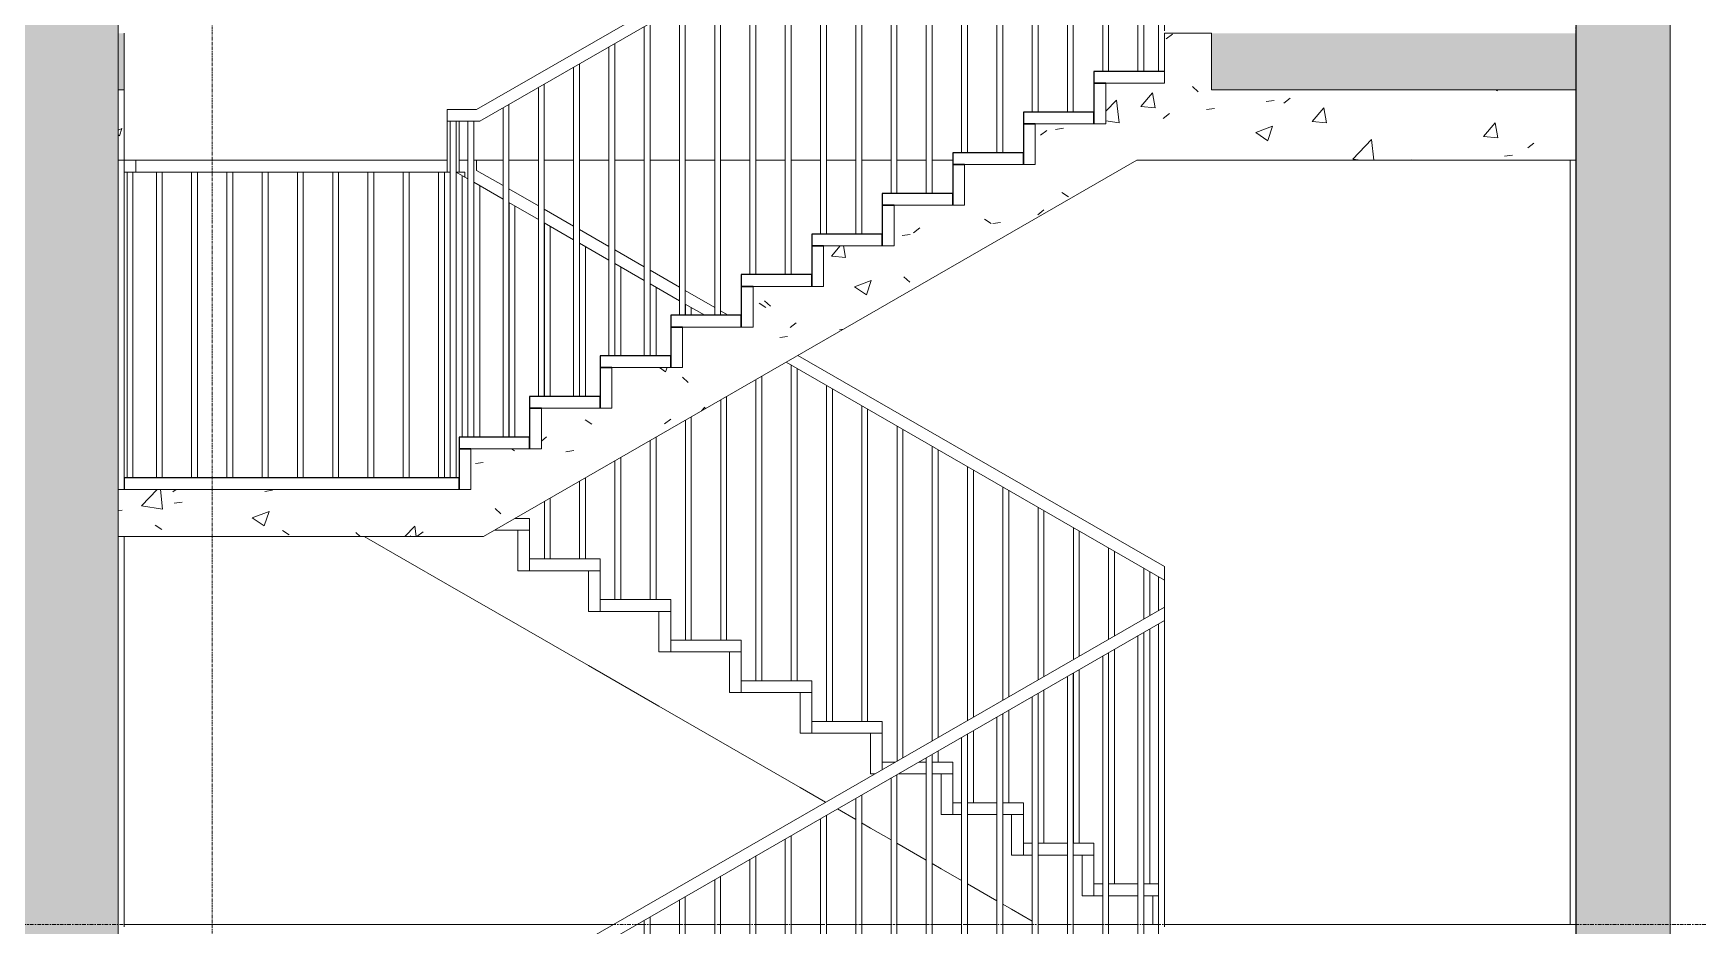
# Model space of a CAD drawing. Header units: millimetres. Extents: x 78096 to 288885, y -20632 to 149556.
# Drawn here: x 217824 to 224902, y 104095 to 107890 of the extents above; entities that cross this region are included whole.
import ezdxf

# ---------------------------------------------------------------- set-up
doc = ezdxf.new("R2010")
doc.units = ezdxf.units.MM
doc.linetypes.add('Centre', pattern=[31.75, 6.35, -4.7625, 15.875, -4.7625])
doc.linetypes.add('Grid Line', pattern=[22.225, 12.7, -3.175, 3.175, -3.175])
for name, color, linetype, lineweight in [('A-DETL', 90, 'Continuous', 9), ('A-DETL-GENF', 92, 'Continuous', 9), ('A-FLOR', 192, 'Continuous', 9), ('A-FLOR-FNSH', 192, 'Continuous', 35), ('A-FLOR-HRAL', 11, 'Continuous', 9), ('A-FLOR-LEVL', 51, 'Continuous', 9), ('A-FLOR-MCUT', 51, 'Continuous', 9), ('A-FLOR-PATT', 8, 'Continuous', 35), ('A-WALL', 113, 'Continuous', 9), ('A-WALL-FNSH', 113, 'Continuous', 25), ('S-COLS', 52, 'Continuous', 9), ('S-GRID', 1, 'Continuous', 9), ('S-STRS', 31, 'Continuous', 9)]:
    doc.layers.add(name, color=color, linetype=linetype, lineweight=lineweight)
pattern_1 = [(50, (230762.54, 117385), (364.368, -31.8783), [38.1, -419.1]), (355, (230762.54, 117385), (-70.486, 382.1133), [30.48, -335.28]), (100.451, (230792.9, 117382.34), (293.885, 350.2334), [32.38, -356.18]), (46.184, (230762.54, 117486.6), (542.1585, -84.086), [57.15, -628.65]), (96.636, (230807.7, 117479.6), (474.805, 494.8554), [48.57, -534.27]), (351.184, (230762.54, 117486.6), (474.81, 494.85), [45.72, -502.92]), (21, (230813.34, 117461.2), (303.2285, -204.5305), [38.1, -419.1]), (326, (230813.34, 117461.2), (123.604, 368.376), [30.48, -335.28]), (71.451, (230838.6, 117444.16), (426.834, 163.8427), [32.38, -356.18]), (37.5, (230762.54, 117385), (6.17665, 169.11015), [16.764, -314.452, 16.764, -323.596, -336.55]), (37.5, (230762.54, 117385), (6.17665, 169.11015), [-671.576, 16.764, -319.786]), (7.5, (230762.54, 117385), (133.6389, 200.3615), [16.764, -177.292, 16.764, -306.832, -128.27]), (7.5, (230762.54, 117385), (133.6389, 200.3615), [-517.652, 16.764, -111.506]), (327.5, (230649.26, 117385), (271.1818, -11.45836), [16.764, -110.236, 16.764, -379.476, -525.78]), (327.5, (230649.26, 117385), (271.1818, -11.45836), [-523.24, 16.764, -509.016]), (317.5, (230598.46, 117385), (296.2585, 50.8528), [16.764, -148.336, 16.764, -246.38, -373.38]), (317.5, (230598.46, 117385), (296.2585, 50.8528), [-428.244, 16.764, -356.616])]
pattern_2 = [(50, (230762.54, 117385), (728.7365, -63.756), [76.2, -838.2]), (355, (230762.54, 117385), (-140.972, 764.228), [60.96, -670.56]), (100.451, (230823.3, 117379.7), (587.77, 700.467), [64.76, -712.36]), (46.184, (230762.5, 117588.2), (1084.316, -168.17), [114.3, -1257.3]), (96.636, (230852.9, 117574.2), (949.61, 989.71), [97.14, -1068.54]), (351.184, (230762.5, 117588.2), (949.62, 989.7), [91.44, -1005.84]), (21, (230864.14, 117537.4), (606.458, -409.061), [76.2, -838.2]), (326, (230864.14, 117537.4), (247.208, 736.753), [60.96, -670.56]), (71.451, (230914.7, 117503.3), (853.668, 327.685), [64.76, -712.36]), (37.5, (230762.54, 117385), (12.3547, 338.2201), [33.528, -628.904, 33.528, -647.192, -673.1]), (37.5, (230762.54, 117385), (12.3547, 338.2201), [-1343.152, 33.528, -639.572]), (7.5, (230762.54, 117385), (267.279, 400.722), [33.528, -354.584, 33.528, -613.664, -256.54]), (7.5, (230762.54, 117385), (267.279, 400.722), [-1035.304, 33.528, -223.012]), (327.5, (230535.98, 117385), (542.3633, -22.9153), [33.528, -220.472, 33.528, -758.952, -1051.56]), (327.5, (230535.98, 117385), (542.3633, -22.9153), [-1046.48, 33.528, -1018.032]), (317.5, (230434.38, 117385), (592.517, 101.707), [33.528, -296.672, 33.528, -492.76, -746.76]), (317.5, (230434.38, 117385), (592.517, 101.707), [-856.488, 33.528, -713.232])]

# ---------------------------------------------------------------- blocks, each defined once
blk = doc.blocks.new('Railing - 25mm-4401980-TOMH A-A')
at = {"layer": 'A-FLOR-HRAL'}
for p, q in [((-3174.9, 101527.3), (-3174.9, 100127.3)), ((-3149.9, 100127.3), (-3149.9, 101541.7))]:
    blk.add_line(p, q, dxfattribs=at)
blk = doc.blocks.new('Railing - 25mm-4402515-TOMH A-A')
at = {"layer": 'A-FLOR-HRAL'}
for p, q in [((-3324.9, 101440.9), (-3324.9, 100127.3)), ((-3299.9, 100127.3), (-3299.9, 101455.3))]:
    blk.add_line(p, q, dxfattribs=at)
blk = doc.blocks.new('Railing - 25mm-4401978-TOMH A-A')
at = {"layer": 'A-FLOR-HRAL'}
for p, q in [((-6024.9, 99915.7), (-6024.9, 98572.7)), ((-5999.9, 98572.7), (-5999.9, 99915.7))]:
    blk.add_line(p, q, dxfattribs=at)
blk = doc.blocks.new('Railing - 25mm-4401976-TOMH A-A')
at = {"layer": 'A-FLOR-HRAL'}
for p, q in [((-5999.5, 98572.7), (-5999.5, 99656.3)), ((-5974.5, 98572.7), (-5974.5, 99641.9))]:
    blk.add_line(p, q, dxfattribs=at)
blk = doc.blocks.new('Railing - 25mm-4401974-TOMH A-A')
at = {"layer": 'A-FLOR-HRAL'}
for p, q in [((-5849.5, 98572.7), (-5849.5, 99570)), ((-5824.5, 98572.7), (-5824.5, 99555.6))]:
    blk.add_line(p, q, dxfattribs=at)
blk = doc.blocks.new('Railing - 25mm-V170-TOMH A-A')
at = {"layer": 'A-FLOR-HRAL'}
for p, q in [((-5699.5, 98745.5), (-5699.5, 99483.6)), ((-5674.5, 98745.5), (-5674.5, 99469.2)), ((-5699.5, 98054.5), (-5699.5, 98299.1)), ((-5674.5, 98054.5), (-5674.5, 98313.5))]:
    blk.add_line(p, q, dxfattribs=at)
blk = doc.blocks.new('Railing - 25mm-V171-TOMH A-A')
at = {"layer": 'A-FLOR-HRAL'}
for p, q in [((-5549.5, 98745.5), (-5549.5, 99397.2)), ((-5524.5, 98745.5), (-5524.5, 99382.8)), ((-5524.5, 98054.5), (-5524.5, 98399.9)), ((-5549.5, 98054.5), (-5549.5, 98385.5))]:
    blk.add_line(p, q, dxfattribs=at)
blk = doc.blocks.new('Railing - 25mm-V172-TOMH A-A')
at = {"layer": 'A-FLOR-HRAL'}
for p, q in [((-5399.5, 98918.2), (-5399.5, 99310.9)), ((-5374.5, 98918.2), (-5374.5, 99296.5)), ((-5399.5, 97881.8), (-5399.5, 98471.9)), ((-5374.5, 97881.8), (-5374.5, 98486.3))]:
    blk.add_line(p, q, dxfattribs=at)
blk = doc.blocks.new('Railing - 25mm-V173-TOMH A-A')
at = {"layer": 'A-FLOR-HRAL'}
for p, q in [((-5249.5, 98918.2), (-5249.5, 99224.5)), ((-5224.5, 98918.2), (-5224.5, 99210.1)), ((-5249.5, 97881.8), (-5249.5, 98558.2)), ((-5224.5, 97881.8), (-5224.5, 98572.6))]:
    blk.add_line(p, q, dxfattribs=at)
blk = doc.blocks.new('Railing - 25mm-V174-TOMH A-A')
at = {"layer": 'A-FLOR-HRAL'}
for p, q in [((-5099.5, 99090.9), (-5099.5, 99138.1)), ((-5074.5, 99090.9), (-5074.5, 99123.7)), ((-5099.5, 97709.1), (-5099.5, 98644.6)), ((-5074.5, 97709.1), (-5074.5, 98659))]:
    blk.add_line(p, q, dxfattribs=at)
blk = doc.blocks.new('Railing - 25mm-V175-TOMH A-A')
at = {"layer": 'A-FLOR-HRAL'}
for p, q in [((-4949.5, 97709.1), (-4949.5, 98731)), ((-4924.5, 97709.1), (-4924.5, 98745.4))]:
    blk.add_line(p, q, dxfattribs=at)
blk = doc.blocks.new('Railing - 25mm-V176-TOMH A-A')
at = {"layer": 'A-FLOR-HRAL'}
for p, q in [((-4774.5, 97536.4), (-4774.5, 98831.7)), ((-4799.5, 97536.4), (-4799.5, 98817.3))]:
    blk.add_line(p, q, dxfattribs=at)
blk = doc.blocks.new('Railing - 25mm-V177-TOMH A-A')
at = {"layer": 'A-FLOR-HRAL'}
for p, q in [((-4649.5, 97536.4), (-4649.5, 98879)), ((-4624.5, 97536.4), (-4624.5, 98864.7))]:
    blk.add_line(p, q, dxfattribs=at)
blk = doc.blocks.new('Railing - 25mm-V178-TOMH A-A')
at = {"layer": 'A-FLOR-HRAL'}
for p, q in [((-4499.5, 97363.6), (-4499.5, 98792.7)), ((-4474.5, 97363.6), (-4474.5, 98778.3))]:
    blk.add_line(p, q, dxfattribs=at)
blk = doc.blocks.new('Railing - 25mm-V185-TOMH A-A')
at = {"layer": 'A-FLOR-HRAL'}
for p, q in [((-4199.5, 104795.1), (-4199.5, 106220)), ((-4174.5, 104809.5), (-4174.5, 106205.6))]:
    blk.add_line(p, q, dxfattribs=at)
blk = doc.blocks.new('Railing - 25mm-V186-TOMH A-A')
at = {"layer": 'A-FLOR-HRAL'}
for p, q in [((-4049.5, 104881.4), (-4049.5, 106133.6)), ((-4024.5, 104895.8), (-4024.5, 106119.2)), ((-4024.5, 104790.9), (-4024.5, 104838.1)), ((-4049.5, 104790.9), (-4049.5, 104823.7))]:
    blk.add_line(p, q, dxfattribs=at)
blk = doc.blocks.new('Railing - 25mm-V187-TOMH A-A')
at = {"layer": 'A-FLOR-HRAL'}
for p, q in [((-3899.5, 104967.8), (-3899.5, 106047.2)), ((-3874.5, 104982.2), (-3874.5, 106032.8)), ((-3899.5, 104618.2), (-3899.5, 104910.1)), ((-3874.5, 104618.2), (-3874.5, 104924.5))]:
    blk.add_line(p, q, dxfattribs=at)
blk = doc.blocks.new('Railing - 25mm-V188-TOMH A-A')
at = {"layer": 'A-FLOR-HRAL'}
for p, q in [((-3749.5, 105054.2), (-3749.5, 105960.9)), ((-3724.5, 105068.6), (-3724.5, 105946.5)), ((-3749.5, 104618.2), (-3749.5, 104996.5)), ((-3724.5, 104618.2), (-3724.5, 105010.9))]:
    blk.add_line(p, q, dxfattribs=at)
blk = doc.blocks.new('Railing - 25mm-V189-TOMH A-A')
at = {"layer": 'A-FLOR-HRAL'}
for p, q in [((-3599.5, 105140.5), (-3599.5, 105874.5)), ((-3574.5, 105154.9), (-3574.5, 105860.1)), ((-3599.5, 104445.5), (-3599.5, 105082.8)), ((-3574.5, 104445.5), (-3574.5, 105097.2))]:
    blk.add_line(p, q, dxfattribs=at)
blk = doc.blocks.new('Railing - 25mm-V190-TOMH A-A')
at = {"layer": 'A-FLOR-HRAL'}
for p, q in [((-3449.5, 105226.9), (-3449.5, 105788.1)), ((-3424.5, 105241.3), (-3424.5, 105773.7)), ((-3449.5, 104445.5), (-3449.5, 105169.2)), ((-3424.5, 104445.5), (-3424.5, 105183.6))]:
    blk.add_line(p, q, dxfattribs=at)
blk = doc.blocks.new('Railing - 25mm-V191-TOMH A-A')
at = {"layer": 'A-FLOR-HRAL'}
for p, q in [((-3299.5, 105313.3), (-3299.5, 105701.8)), ((-3274.5, 105327.7), (-3274.5, 105687.4)), ((-3274.5, 104272.7), (-3274.5, 105270)), ((-3299.5, 104272.7), (-3299.5, 105255.6))]:
    blk.add_line(p, q, dxfattribs=at)
blk = doc.blocks.new('Railing - 25mm-V192-TOMH A-A')
at = {"layer": 'A-FLOR-HRAL'}
for p, q in [((-3149.5, 105399.6), (-3149.5, 105615.4)), ((-3124.5, 105414), (-3124.5, 105601)), ((-3149.5, 104272.7), (-3149.5, 105341.9)), ((-3124.5, 104272.7), (-3124.5, 105356.3))]:
    blk.add_line(p, q, dxfattribs=at)
blk = doc.blocks.new('Railing - 25mm-4401972-TOMH A-A')
at = {"layer": 'A-FLOR-HRAL'}
for p, q in [((-6099.9, 98400), (-6099.9, 99915.7)), ((-6074.9, 98400), (-6074.9, 99915.7))]:
    blk.add_line(p, q, dxfattribs=at)
blk = doc.blocks.new('Railing - 25mm-4401970-TOMH A-A')
at = {"layer": 'A-FLOR-HRAL'}
for p, q in [((-3062, 100300), (-3062, 101592.3)), ((-3087, 101577.9), (-3087, 100127.3))]:
    blk.add_line(p, q, dxfattribs=at)
blk = doc.blocks.new('Railing - 25mm-V193-TOMH A-A')
at = {"layer": 'A-FLOR-HRAL'}
for p, q in [((-3087, 105435.6), (-3087, 105579.4)), ((-3062, 105450), (-3062, 105565))]:
    blk.add_line(p, q, dxfattribs=at)
blk = doc.blocks.new('Railing - Railing-4414608-TOMH A-A')
for name, p in [('Railing - 25mm-4401970-TOMH A-A', (0, 7600)), ('Railing - 25mm-4401980-TOMH A-A', (0, 7600)), ('Railing - 25mm-4402515-TOMH A-A', (0, 7600)), ('Railing - 25mm-4401980-TOMH A-A', (-300, 7427.3)), ('Railing - 25mm-4402515-TOMH A-A', (-300, 7427.3)), ('Railing - 25mm-4401980-TOMH A-A', (-600, 7254.5)), ('Railing - 25mm-4402515-TOMH A-A', (-600, 7254.5)), ('Railing - 25mm-4401980-TOMH A-A', (-900, 7081.8)), ('Railing - 25mm-4402515-TOMH A-A', (-900, 7081.8)), ('Railing - 25mm-4401980-TOMH A-A', (-1200, 6909.1)), ('Railing - 25mm-4402515-TOMH A-A', (-1200, 6909.1)), ('Railing - 25mm-4401980-TOMH A-A', (-1500, 6736.4)), ('Railing - 25mm-4402515-TOMH A-A', (-1500, 6736.4)), ('Railing - 25mm-4401980-TOMH A-A', (-1800, 6563.6)), ('Railing - 25mm-4402515-TOMH A-A', (-1800, 6563.6)), ('Railing - 25mm-4401980-TOMH A-A', (-2100, 6390.9)), ('Railing - 25mm-4402515-TOMH A-A', (-2100, 6390.9)), ('Railing - 25mm-4401980-TOMH A-A', (-2400, 6218.2)), ('Railing - 25mm-4402515-TOMH A-A', (-2400, 6218.2)), ('Railing - 25mm-4401980-TOMH A-A', (-2700, 6045.5)), ('Railing - 25mm-4401972-TOMH A-A', (0, 7600)), ('Railing - 25mm-4401978-TOMH A-A', (0, 7600)), ('Railing - 25mm-4401976-TOMH A-A', (0, 7600)), ('Railing - 25mm-4401974-TOMH A-A', (0, 7600)), ('Railing - 25mm-V170-TOMH A-A', (0, 7600)), ('Railing - 25mm-V171-TOMH A-A', (0, 7600)), ('Railing - 25mm-V172-TOMH A-A', (0, 7600)), ('Railing - 25mm-V173-TOMH A-A', (0, 7600)), ('Railing - 25mm-V174-TOMH A-A', (0, 7600)), ('Railing - 25mm-V177-TOMH A-A', (0, 7600)), ('Railing - 25mm-V176-TOMH A-A', (0, 7600)), ('Railing - 25mm-V178-TOMH A-A', (0, 7600)), ('Railing - 25mm-V175-TOMH A-A', (0, 7600)), ('Railing - 25mm-V177-TOMH A-A', (300, 7427.3)), ('Railing - 25mm-V185-TOMH A-A', (0, 0)), ('Railing - 25mm-V186-TOMH A-A', (0, 0)), ('Railing - 25mm-V187-TOMH A-A', (0, 0)), ('Railing - 25mm-V188-TOMH A-A', (0, 0)), ('Railing - 25mm-V189-TOMH A-A', (0, 0)), ('Railing - 25mm-V190-TOMH A-A', (0, 0)), ('Railing - 25mm-V191-TOMH A-A', (0, 0)), ('Railing - 25mm-V192-TOMH A-A', (0, 0)), ('Railing - 25mm-V193-TOMH A-A', (0, 0))]:
    blk.add_blockref(name, p)
blk = doc.blocks.new('Railing - 25mm-4402519-TOMH A-A')
at = {"layer": 'A-FLOR-HRAL'}
for p, q in [((-6074.5, 98400), (-6074.5, 99699.5)), ((-6049.5, 99685.1), (-6049.5, 98572.7))]:
    blk.add_line(p, q, dxfattribs=at)
blk = doc.blocks.new('Railing - 25mm-4168236-TOMH A-A')
at = {"layer": 'A-FLOR-HRAL'}
for p, q in [((-6149.5, 84885.7), (-6149.5, 86185.7)), ((-6124.5, 86185.7), (-6124.5, 84885.7))]:
    blk.add_line(p, q, dxfattribs=at)
blk = doc.blocks.new('Railing - 25mm-V132-TOMH A-A')
at = {"layer": 'A-FLOR-HRAL'}
for p, q in [((-7474.1, 84885.7), (-7474.1, 86185.7)), ((-7449.1, 84885.7), (-7449.1, 86185.7))]:
    blk.add_line(p, q, dxfattribs=at)
blk = doc.blocks.new('Railing - Railing-4414612-TOMH A-A')
at = {"layer": 'A-FLOR-HRAL', "lineweight": 18}
for p, q in [((-7436.6, 107350), (-7486.6, 107350)), ((-7486.6, 107350), (-7486.6, 107300)), ((-7436.6, 107300), (-7436.6, 107350)), ((-7486.6, 107300), (-7436.6, 107300))]:
    blk.add_line(p, q, dxfattribs=at)
at = {"layer": 'A-FLOR-HRAL'}
for p, q in [((-6112.4, 107350), (-7436.6, 107350)), ((-7436.6, 107300), (-6112.4, 107300)), ((-6074.9, 107299.7), (-6037.4, 107278.1))]:
    blk.add_line(p, q, dxfattribs=at)
for name, p in [('Railing - 25mm-V132-TOMH A-A', (0, 21114.3)), ('Railing - 25mm-4168236-TOMH A-A', (-1200, 21114.3)), ('Railing - 25mm-4168236-TOMH A-A', (-1050, 21114.3)), ('Railing - 25mm-4168236-TOMH A-A', (-900, 21114.3)), ('Railing - 25mm-4168236-TOMH A-A', (-750, 21114.3)), ('Railing - 25mm-4168236-TOMH A-A', (-600, 21114.3)), ('Railing - 25mm-4168236-TOMH A-A', (-450, 21114.3)), ('Railing - 25mm-4168236-TOMH A-A', (-300, 21114.3)), ('Railing - 25mm-4168236-TOMH A-A', (-150, 21114.3)), ('Railing - 25mm-4168236-TOMH A-A', (0, 21114.3)), ('Railing - 25mm-4402519-TOMH A-A', (0, 7600))]:
    blk.add_blockref(name, p)
blk = doc.blocks.new('Top Rail Type - Top Rail_Internal_-4414624-TOMH A-A')
at = {"layer": 'A-FLOR-HRAL'}
for p, q in [((-3062, 109250), (-5987.4, 107565.7)), ((-3062, 109250), (-3062, 109192.3)), ((-3062, 109192.3), (-5974.1, 107515.7)), ((-6112.4, 107515.7), (-6112.4, 107565.7)), ((-5987.4, 107565.7), (-6112.4, 107565.7)), ((-6112.4, 107515.7), (-6112.4, 107300)), ((-5974.1, 107515.7), (-6112.4, 107515.7)), ((-6062.4, 107515.7), (-6062.4, 107300)), ((-6024.9, 107350), (-6062.4, 107350)), ((-5987.4, 107350), (-5999.9, 107350)), ((-5987.4, 107307), (-5987.4, 107350)), ((-6099.9, 107300), (-6112.4, 107300)), ((-6062.4, 107300), (-6074.9, 107300)), ((-6062.4, 107300), (-6037.4, 107300)), ((-6037.4, 107300), (-6037.4, 107278.1)), ((-6037.4, 107278.1), (-6024.9, 107270.9)), ((-5999.9, 107256.6), (-5874.9, 107184.6)), ((-5874.9, 107242.3), (-5987.4, 107307)), ((-5724.9, 107155.9), (-5849.9, 107227.9)), ((-5849.9, 107170.2), (-5724.9, 107098.2)), ((-5574.9, 107069.5), (-5699.9, 107141.5)), ((-5699.9, 107083.8), (-5574.9, 107011.9)), ((-5424.9, 106983.2), (-5549.9, 107055.2)), ((-5549.9, 106997.5), (-5424.9, 106925.5)), ((-5274.9, 106896.8), (-5399.9, 106968.8)), ((-5399.9, 106911.1), (-5274.9, 106839.1)), ((-5124.9, 106810.5), (-5249.9, 106882.4)), ((-5249.9, 106824.7), (-5124.9, 106752.8)), ((-4974.9, 106724.1), (-5099.9, 106796.1)), ((-5099.9, 106738.4), (-5017.5, 106690.9)), ((-4917.3, 106690.9), (-4949.9, 106709.7)), ((-4670.9, 106491.4), (-3062, 105565)), ((-3062, 105622.7), (-4620.8, 106520.2)), ((-3062, 105622.7), (-3062, 105565))]:
    blk.add_line(p, q, dxfattribs=at)
blk = doc.blocks.new('Top Rail Type - Top Rail_Internal_-4414643-TOMH A-A')
at = {"layer": 'A-FLOR-HRAL'}
for p, q in [((-7436.6, 107350), (-7486.6, 107350)), ((-7486.6, 107350), (-7486.6, 107300)), ((-7436.6, 107300), (-7436.6, 107350)), ((-6112.4, 107350), (-7436.6, 107350)), ((-7486.6, 107300), (-7436.6, 107300)), ((-7436.6, 107300), (-6112.4, 107300)), ((-6074.9, 107299.7), (-6037.4, 107278.1))]:
    blk.add_line(p, q, dxfattribs=at)
blk = doc.blocks.new('Railing - Railing-4414713-TOMH A-A')
for name, p in [('Railing - 25mm-4401980-TOMH A-A', (0, 3800)), ('Railing - 25mm-4401970-TOMH A-A', (0, 3800)), ('Railing - 25mm-4402515-TOMH A-A', (0, 3800)), ('Railing - 25mm-4401980-TOMH A-A', (-300, 3627.3)), ('Railing - 25mm-4402515-TOMH A-A', (-300, 3627.3)), ('Railing - 25mm-4401980-TOMH A-A', (-600, 3454.5)), ('Railing - 25mm-4402515-TOMH A-A', (-600, 3454.5)), ('Railing - 25mm-4401980-TOMH A-A', (-900, 3281.8)), ('Railing - 25mm-4402515-TOMH A-A', (-900, 3281.8)), ('Railing - 25mm-4401980-TOMH A-A', (-1200, 3109.1)), ('Railing - 25mm-4402515-TOMH A-A', (-1200, 3109.1)), ('Railing - 25mm-4401980-TOMH A-A', (-1500, 2936.4)), ('Railing - 25mm-4402515-TOMH A-A', (-1500, 2936.4)), ('Railing - 25mm-4401980-TOMH A-A', (-1800, 2763.6)), ('Railing - 25mm-4402515-TOMH A-A', (-1800, 2763.6)), ('Railing - 25mm-4401980-TOMH A-A', (-2100, 2590.9)), ('Railing - 25mm-4402515-TOMH A-A', (-2100, 2590.9)), ('Railing - 25mm-4401980-TOMH A-A', (-2400, 2418.2)), ('Railing - 25mm-4402515-TOMH A-A', (-2400, 2418.2)), ('Railing - 25mm-4401980-TOMH A-A', (-2700, 2245.5)), ('Railing - 25mm-4401972-TOMH A-A', (0, 3800)), ('Railing - 25mm-4401978-TOMH A-A', (0, 3800)), ('Railing - 25mm-4401976-TOMH A-A', (0, 3800)), ('Railing - 25mm-4401974-TOMH A-A', (0, 3800)), ('Railing - 25mm-V170-TOMH A-A', (0, 3800)), ('Railing - 25mm-V171-TOMH A-A', (0, 3800)), ('Railing - 25mm-V172-TOMH A-A', (0, 3800)), ('Railing - 25mm-V173-TOMH A-A', (0, 3800)), ('Railing - 25mm-V174-TOMH A-A', (0, 3800)), ('Railing - 25mm-V177-TOMH A-A', (0, 3800)), ('Railing - 25mm-V176-TOMH A-A', (0, 3800)), ('Railing - 25mm-V178-TOMH A-A', (0, 3800)), ('Railing - 25mm-V175-TOMH A-A', (0, 3800)), ('Railing - 25mm-V177-TOMH A-A', (300, 3627.3)), ('Railing - 25mm-V185-TOMH A-A', (0, -3800)), ('Railing - 25mm-V186-TOMH A-A', (0, -3800)), ('Railing - 25mm-V187-TOMH A-A', (0, -3800)), ('Railing - 25mm-V188-TOMH A-A', (0, -3800)), ('Railing - 25mm-V189-TOMH A-A', (0, -3800)), ('Railing - 25mm-V190-TOMH A-A', (0, -3800)), ('Railing - 25mm-V191-TOMH A-A', (0, -3800)), ('Railing - 25mm-V192-TOMH A-A', (0, -3800)), ('Railing - 25mm-V193-TOMH A-A', (0, -3800))]:
    blk.add_blockref(name, p)
blk = doc.blocks.new('Top Rail Type - Top Rail_Internal_-4414729-TOMH A-A')
at = {"layer": 'A-FLOR-HRAL'}
for p, q in [((-3062, 105450), (-5987.4, 103765.7)), ((-3062, 105450), (-3062, 105392.3)), ((-3062, 105392.3), (-5974.1, 103715.7)), ((-6112.4, 103715.7), (-6112.4, 103765.7)), ((-5987.4, 103765.7), (-6112.4, 103765.7)), ((-6112.4, 103715.7), (-6112.4, 103500)), ((-5974.1, 103715.7), (-6112.4, 103715.7)), ((-6062.4, 103715.7), (-6062.4, 103500)), ((-6099.9, 103500), (-6112.4, 103500)), ((-6062.4, 103500), (-6074.9, 103500)), ((-6024.9, 103550), (-6062.4, 103550)), ((-6062.4, 103500), (-6037.4, 103500)), ((-6037.4, 103500), (-6037.4, 103478.1)), ((-5987.4, 103550), (-5999.9, 103550)), ((-5987.4, 103507), (-5987.4, 103550)), ((-5874.9, 103442.3), (-5987.4, 103507)), ((-6037.4, 103478.1), (-6024.9, 103470.9)), ((-5999.9, 103456.6), (-5874.9, 103384.6)), ((-5724.9, 103355.9), (-5849.9, 103427.9)), ((-5849.9, 103370.2), (-5724.9, 103298.2)), ((-5574.9, 103269.5), (-5699.9, 103341.5)), ((-5699.9, 103283.8), (-5574.9, 103211.9)), ((-5424.9, 103183.2), (-5549.9, 103255.2)), ((-5549.9, 103197.5), (-5424.9, 103125.5)), ((-5274.9, 103096.8), (-5399.9, 103168.8)), ((-5399.9, 103111.1), (-5274.9, 103039.1)), ((-5124.9, 103010.5), (-5249.9, 103082.4)), ((-5249.9, 103024.7), (-5124.9, 102952.8)), ((-4974.9, 102924.1), (-5099.9, 102996.1)), ((-5099.9, 102938.4), (-5017.5, 102890.9)), ((-4917.3, 102890.9), (-4949.9, 102909.7)), ((-3062, 101822.7), (-4620.8, 102720.2)), ((-4670.9, 102691.4), (-3062, 101765)), ((-3062, 101822.7), (-3062, 101765))]:
    blk.add_line(p, q, dxfattribs=at)

msp = doc.modelspace()

# ---------------------------------------------------------------- hatches: boundary and pattern name
at = {"layer": 'A-DETL-GENF'}
h = msp.add_hatch(dxfattribs=at)
h.set_pattern_fill('FP_7', color=50, style=0, pattern_type=2)
h.set_pattern_definition(pattern_2)
h.paths.add_polyline_path([(217784.424, 82800), (218184.412, 82800), (218184.412, 141050), (217784.412, 141050), (217784.424, 82884.048)])
h = msp.add_hatch(dxfattribs=at)
h.set_pattern_fill('FP_7', color=50, style=0, pattern_type=2)
h.set_pattern_definition(pattern_2)
h.paths.add_polyline_path([(224784.569, 82800), (224784.569, 141050), (224384.569, 141050), (224384.569, 82800)])
h = msp.add_hatch(dxfattribs=at)
h.set_pattern_fill('FP_7', color=50, style=0, pattern_type=2)
h.set_pattern_definition(pattern_2)
h.paths.add_polyline_path([(219455.941, 105750), (219737.886, 105750), (222516.833, 107350), (224384.412, 107350), (224384.412, 107650), (222834.424, 107650), (222834.424, 107890), (222634.424, 107890), (222634.424, 107677.273), (222384.424, 107677.273), (222384.424, 107504.545), (222084.424, 107504.545), (222084.424, 107331.818), (221784.424, 107331.818), (221784.424, 107159.091), (221484.424, 107159.091), (221484.424, 106986.364), (221184.424, 106986.364), (221184.424, 106813.636), (220884.424, 106813.636), (220884.424, 106640.909), (220584.424, 106640.909), (220584.424, 106468.182), (220284.424, 106468.182), (220284.424, 106295.455), (219984.424, 106295.455), (219984.424, 106122.727), (219684.424, 106122.606), (219684.424, 105950), (218184.412, 105950), (218184.412, 105750), (218648.629, 105750)])
at = {"layer": 'A-FLOR-PATT', "lineweight": 9}
h = msp.add_hatch(dxfattribs=at)
h.set_pattern_fill('FP_2', color=256, style=0, pattern_type=2)
h.set_pattern_definition([(0, (230762.54, 117385), (812.8, 203.2), [33.528, -576.072, 33.528, -576.072, -3251.2]), (0, (230762.54, 117385), (812.8, 203.2), [-1219.2, 33.528, -1185.672, 33.528, -576.072, -1422.4]), (0, (230762.54, 117385), (812.8, 203.2), [-3048, 33.528, -372.872, 33.528, -982.472]), (120, (231067.34, 117486.6), (-582.3764, 602.3054), [33.528, -576.072, 33.528, -3827.272]), (120, (231067.34, 117486.6), (-582.3764, 602.3054), [-643.128, -576.072, 33.528, -1185.672, -2032]), (120, (231067.34, 117486.6), (-582.3764, 602.3054), [-2438.4, 33.528, -576.072, 33.528, -1388.872]), (120, (231067.34, 117486.6), (-582.3764, 602.3054), [-3081.528, -372.872, 33.528, -982.472]), (240, (231168.94, 117893), (-230.4236, -805.5054), [33.528, -576.072, 33.528, -3827.272]), (240, (231168.94, 117893), (-230.4236, -805.5054), [-643.128, -576.072, 33.528, -1185.672, -2032]), (240, (231168.94, 117893), (-230.4236, -805.5054), [-2438.4, 33.528, -576.072, 33.528, -1388.872]), (240, (231168.94, 117893), (-230.4236, -805.5054), [-3081.528, -372.872, 33.528, -982.472])])
h.paths.add_polyline_path([(217437.661, 107650), (217784.412, 107650.12), (217784.412, 107890), (216584.346, 107890), (216584.346, 107650), (217034.005, 107650)])
h.paths.add_polyline_path([(228740.031, 107650), (229484.553, 107650), (229484.553, 107890), (227584.424, 107890), (227584.424, 107650), (228336.374, 107650)])
h.paths.add_polyline_path([(212234.399, 107650), (216484.346, 107650), (216484.346, 107890), (212034.345, 107890), (212034.345, 107850), (212234.399, 107850), (212234.399, 107660.85)])
h.paths.add_polyline_path([(242135.279, 107650), (242135.279, 107890), (230084.458, 107890), (230084.458, 107650), (241334.387, 107650), (241334.387, 107850), (241734.387, 107850), (241734.387, 107650), (242060.681, 107650)])
h.paths.add_polyline_path([(229684.27, 107650), (229684.458, 107650), (229684.27, 107692.779)])
h.paths.add_polyline_path([(224384.412, 107650), (224384.412, 107890), (222834.424, 107890), (222834.424, 107650), (224299.814, 107650)])
h.paths.add_polyline_path([(218184.424, 107650), (218209.424, 107650), (218209.424, 107890), (218184.424, 107890), (218184.424, 107692.779)])
h = msp.add_hatch(dxfattribs=at)
h.set_pattern_fill('FP_1', color=256, style=0, pattern_type=2)
h.set_pattern_definition(pattern_1)
h.paths.add_polyline_path([(218184.424, 107350), (218209.424, 107350), (218209.424, 107650), (218184.412, 107650), (218184.412, 107350)])
h.paths.add_polyline_path([(224384.412, 107350), (224384.569, 107350.118), (224384.412, 107378.744)])
at = {"layer": 'S-COLS'}
h = msp.add_hatch(dxfattribs=at)
h.set_pattern_fill('FP_1', color=256, style=0, pattern_type=2)
h.set_pattern_definition(pattern_1)
h.paths.add_polyline_path([(224384.412, 86400), (224384.569, 86400), (224384.412, 86590)])
h.paths.add_polyline_path([(224384.412, 93000), (224384.569, 93000), (224384.412, 93240)])
h.paths.add_polyline_path([(224384.412, 100050), (224384.569, 100050), (224384.412, 100155.949)])
h.paths.add_polyline_path([(224384.412, 103850), (224384.569, 103850), (224384.412, 103924.364)])
h.paths.add_polyline_path([(224384.412, 107650), (224384.569, 107650), (224384.412, 107692.779)])
h.paths.add_polyline_path([(224384.412, 111450), (224384.569, 111450), (224384.412, 111461.193)])
h.paths.add_polyline_path([(224384.412, 115250), (224384.569, 115250.094), (224384.412, 115490)])
h.paths.add_polyline_path([(224384.412, 119050), (224384.569, 119050.094), (224384.412, 119290)])
h.paths.add_polyline_path([(224384.412, 122850), (224384.569, 122850.094), (224384.412, 123080.472)])
h.paths.add_polyline_path([(224384.412, 126650), (224384.569, 126650.094), (224384.412, 126848.887)])
h.paths.add_polyline_path([(224384.412, 130450), (224384.569, 130450.094), (224384.412, 130617.302)])
h.paths.add_polyline_path([(224384.412, 134250), (224384.569, 134250.094), (224384.412, 134385.716)])
h = msp.add_hatch(dxfattribs=at)
h.set_pattern_fill('FP_1', color=256, style=0, pattern_type=2)
h.set_pattern_definition(pattern_1)
h.paths.add_polyline_path([(218184.412, 88250), (218184.424, 88250), (218184.412, 88536.671)])
h.paths.add_polyline_path([(218184.412, 94739.474), (218184.424, 94739.474), (218184.412, 94817.362)])
h.paths.add_polyline_path([(218184.412, 100050), (218184.424, 100050), (218184.412, 100050.008)])
h.paths.add_polyline_path([(218184.412, 102150), (218184.424, 102150), (218184.412, 102354.191)])
h.paths.add_polyline_path([(218184.412, 107650), (218184.424, 107650), (218184.412, 107650.008)])
h.paths.add_polyline_path([(218184.412, 122850), (218184.424, 122850), (218184.412, 123080.472)])
h.paths.add_polyline_path([(218184.412, 124950), (218184.424, 124950), (218184.412, 124964.68)])

# ---------------------------------------------------------------- linework, layer by layer
at = {"layer": 'A-DETL', "lineweight": 18}
for p, q in [((224384.569, 141050), (224384.569, 82800)), ((224784.569, 141050), (224784.569, 82800)), ((218184.412, 105950), (218184.412, 109550)), ((222834.424, 107890), (222634.424, 107890)), ((222634.424, 107890), (222634.424, 107677.273)), ((222834.424, 107650), (222834.424, 107890)), ((222634.424, 107677.273), (222384.424, 107677.273)), ((222384.424, 107677.273), (222384.424, 107504.545)), ((224384.412, 107650), (222834.424, 107650)), ((224384.412, 107350), (224384.412, 107650)), ((222384.424, 107504.545), (222084.424, 107504.545)), ((222084.424, 107504.545), (222084.424, 107331.818)), ((219737.886, 105750), (222516.833, 107350)), ((222084.424, 107331.818), (221784.424, 107331.818)), ((221784.424, 107331.818), (221784.424, 107159.091)), ((222516.833, 107350), (224384.412, 107350)), ((221784.424, 107159.091), (221484.424, 107159.091)), ((221484.424, 107159.091), (221484.424, 106986.364)), ((221484.424, 106986.364), (221184.424, 106986.364)), ((221184.424, 106986.364), (221184.424, 106813.636)), ((221184.424, 106813.636), (220884.424, 106813.636)), ((220884.424, 106813.636), (220884.424, 106640.909)), ((220884.424, 106640.909), (220584.424, 106640.909)), ((220584.424, 106640.909), (220584.424, 106468.182)), ((220584.424, 106468.182), (220284.424, 106468.182)), ((220284.424, 106468.182), (220284.424, 106295.455)), ((220284.424, 106295.455), (219984.424, 106295.455)), ((219984.424, 106295.455), (219984.424, 106122.727)), ((219984.424, 106122.727), (219684.424, 106122.727)), ((219684.424, 106122.727), (219684.424, 105950)), ((219684.424, 105950), (218184.412, 105950)), ((218184.412, 105950), (218184.412, 105750)), ((218184.412, 102150), (218184.412, 105750)), ((218184.412, 105750), (219737.886, 105750))]:
    msp.add_line(p, q, dxfattribs=at)
at = {"layer": 'A-FLOR', "lineweight": 18}
for p, q in [((219821.524, 107350), (219709.024, 107350)), ((219971.524, 107350), (219846.524, 107350)), ((220121.524, 107350), (219996.524, 107350)), ((220271.524, 107350), (220146.524, 107350)), ((220421.524, 107350), (220296.524, 107350)), ((220571.524, 107350), (220446.524, 107350)), ((220721.524, 107350), (220596.524, 107350)), ((220871.524, 107350), (220746.524, 107350)), ((221021.524, 107350), (220896.524, 107350)), ((221171.524, 107350), (221046.524, 107350)), ((221321.524, 107350), (221196.524, 107350)), ((221471.524, 107350), (221346.524, 107350)), ((221621.524, 107350), (221496.524, 107350)), ((221734.424, 107350), (221646.524, 107350)), ((218209.424, 104100), (220289.687, 104100)), ((220389.895, 104100), (220421.524, 104100)), ((220446.524, 104100), (220571.524, 104100)), ((220596.524, 104100), (220721.524, 104100)), ((220746.524, 104100), (220871.524, 104100)), ((220896.524, 104100), (221021.524, 104100)), ((221046.524, 104100), (221171.524, 104100)), ((221196.524, 104100), (221321.524, 104100)), ((221346.524, 104100), (221471.524, 104100)), ((221496.524, 104100), (221621.524, 104100)), ((221646.524, 104100), (221771.524, 104100)), ((221796.524, 104100), (221921.524, 104100)), ((221946.524, 104100), (222071.524, 104100))]:
    msp.add_line(p, q, dxfattribs=at)
at = {"layer": 'A-FLOR-FNSH', "color": 7, "lineweight": 18}
for p, q in [((218209.424, 107350), (218209.424, 107890)), ((224384.412, 104100), (222634.424, 104100)), ((222634.424, 104100), (222634.424, 104090))]:
    msp.add_line(p, q, dxfattribs=at)
at = {"layer": 'A-FLOR-LEVL', "linetype": 'Centre'}
msp.add_line((192334.611, 104100), (278486.268, 104100), dxfattribs=at)
at = {"layer": 'A-FLOR-MCUT', "lineweight": 18}
for p, q in [((224384.412, 107650), (224384.412, 107900)), ((218209.424, 107650), (218184.424, 107650)), ((218184.424, 107350), (218209.424, 107350)), ((224384.412, 103850), (224384.412, 104100))]:
    msp.add_line(p, q, dxfattribs=at)
at = {"layer": 'A-WALL', "lineweight": 18}
msp.add_line((224384.412, 104100), (224384.412, 107350), dxfattribs=at)
at = {"layer": 'A-WALL-FNSH', "color": 7, "lineweight": 18}
for p, q in [((218209.424, 105950), (218209.424, 107350)), ((224359.412, 107350), (224359.412, 104100)), ((218209.424, 104090), (218209.424, 105750))]:
    msp.add_line(p, q, dxfattribs=at)
at = {"layer": 'S-COLS'}
for p, q in [((224384.412, 107890), (224384.412, 107650)), ((224384.412, 107350), (224384.412, 104100)), ((224384.412, 104100), (224384.412, 104090))]:
    msp.add_line(p, q, dxfattribs=at)
at = {"layer": 'S-GRID', "linetype": 'Grid Line'}
for p, q in [((218584.395, 78125.107), (218584.395, 148256.175)), ((224384.412, 78125.107), (224384.412, 148256.175))]:
    msp.add_line(p, q, dxfattribs=at)
at = {"layer": 'S-STRS', "lineweight": 25}
for p, q in [((222634.424, 107727.273), (222334.424, 107727.273)), ((222334.424, 107727.273), (222334.424, 107677.273)), ((222334.424, 107677.273), (222334.424, 107504.545)), ((222384.424, 107677.273), (222334.424, 107677.273)), ((222334.424, 107677.273), (222384.424, 107677.273)), ((222334.424, 107554.545), (222034.424, 107554.545)), ((222034.424, 107554.545), (222034.424, 107504.545)), ((222334.424, 107504.545), (222334.424, 107554.545)), ((222034.424, 107504.545), (222034.424, 107331.818)), ((222084.424, 107504.545), (222034.424, 107504.545)), ((222034.424, 107504.545), (222084.424, 107504.545)), ((222034.424, 107381.818), (221734.424, 107381.818)), ((221734.424, 107381.818), (221734.424, 107331.818)), ((221734.424, 107331.818), (221734.424, 107159.091)), ((221784.424, 107331.818), (221734.424, 107331.818)), ((221734.424, 107331.818), (221784.424, 107331.818)), ((222034.424, 107331.818), (222034.424, 107381.818)), ((221734.424, 107209.091), (221434.424, 107209.091)), ((221434.424, 107209.091), (221434.424, 107159.091)), ((221734.424, 107159.091), (221734.424, 107209.091)), ((221434.424, 107159.091), (221434.424, 106986.364)), ((221484.424, 107159.091), (221434.424, 107159.091)), ((221434.424, 107159.091), (221484.424, 107159.091)), ((221434.424, 107036.364), (221134.424, 107036.364)), ((221134.424, 107036.364), (221134.424, 106986.364)), ((221434.424, 106986.364), (221434.424, 107036.364)), ((221134.424, 106986.364), (221134.424, 106813.636)), ((221184.424, 106986.364), (221134.424, 106986.364)), ((221134.424, 106986.364), (221184.424, 106986.364)), ((221134.424, 106863.636), (220834.424, 106863.636)), ((220834.424, 106863.636), (220834.424, 106813.636)), ((221134.424, 106813.636), (221134.424, 106863.636)), ((220834.424, 106813.636), (220834.424, 106640.909)), ((220884.424, 106813.636), (220834.424, 106813.636)), ((220834.424, 106813.636), (220884.424, 106813.636)), ((220834.424, 106690.909), (220534.424, 106690.909)), ((220534.424, 106690.909), (220534.424, 106640.909)), ((220834.424, 106640.909), (220834.424, 106690.909)), ((220534.424, 106640.909), (220534.424, 106468.182)), ((220584.424, 106640.909), (220534.424, 106640.909)), ((220534.424, 106640.909), (220584.424, 106640.909)), ((220534.424, 106518.182), (220234.424, 106518.182)), ((220234.424, 106518.182), (220234.424, 106468.182)), ((220234.424, 106468.182), (220234.424, 106295.455)), ((220284.424, 106468.182), (220234.424, 106468.182)), ((220234.424, 106468.182), (220284.424, 106468.182)), ((220534.424, 106468.182), (220534.424, 106518.182)), ((220234.424, 106345.455), (219934.424, 106345.455)), ((219934.424, 106345.455), (219934.424, 106295.455)), ((220234.424, 106295.455), (220234.424, 106345.455)), ((219934.424, 106295.455), (219934.424, 106122.727)), ((219984.424, 106295.455), (219934.424, 106295.455)), ((219934.424, 106295.455), (219984.424, 106295.455)), ((219934.424, 106172.727), (219634.424, 106172.727)), ((219634.424, 106172.727), (219634.424, 106122.727)), ((219634.424, 106122.727), (219634.424, 105950)), ((219684.424, 106122.727), (219634.424, 106122.727)), ((219634.424, 106122.727), (219684.424, 106122.727)), ((219934.424, 106122.727), (219934.424, 106172.727)), ((219634.424, 106000), (218209.424, 106000)), ((218209.424, 106000), (218209.424, 105950)), ((219634.424, 105950), (219634.424, 106000))]:
    msp.add_line(p, q, dxfattribs=at)
at = {"layer": 'S-STRS'}
for p, q in [((219872.097, 105827.273), (219934.424, 105827.273)), ((219934.424, 105827.273), (219934.424, 105777.273)), ((219785.254, 105777.273), (219884.424, 105777.273)), ((219934.424, 105777.273), (219785.254, 105777.273)), ((219884.424, 105777.273), (219884.424, 105604.545)), ((219934.424, 105777.273), (219884.424, 105777.273)), ((219884.424, 105777.273), (219884.424, 105604.545)), ((219934.424, 105604.545), (219934.424, 105777.273)), ((219584.424, 105546.492), (219230.963, 105750)), ((219934.424, 105654.545), (220234.424, 105654.545)), ((219934.424, 105654.545), (219934.424, 105604.545)), ((220234.424, 105654.545), (220234.424, 105604.545)), ((219584.424, 105546.492), (219884.424, 105373.764)), ((219884.424, 105604.545), (220184.424, 105604.545)), ((219884.424, 105604.545), (219934.424, 105604.545)), ((220234.424, 105604.545), (219934.424, 105604.545)), ((220184.424, 105604.545), (220184.424, 105431.818)), ((220234.424, 105604.545), (220184.424, 105604.545)), ((220184.424, 105604.545), (220184.424, 105431.818)), ((220234.424, 105431.818), (220234.424, 105604.545)), ((220234.424, 105481.818), (220534.424, 105481.818)), ((220234.424, 105481.818), (220234.424, 105431.818)), ((220534.424, 105481.818), (220534.424, 105431.818)), ((220184.424, 105431.818), (220484.424, 105431.818)), ((220184.424, 105431.818), (220234.424, 105431.818)), ((220534.424, 105431.818), (220234.424, 105431.818)), ((220484.424, 105431.818), (220484.424, 105259.091)), ((220534.424, 105431.818), (220484.424, 105431.818)), ((220484.424, 105431.818), (220484.424, 105259.091)), ((220534.424, 105259.091), (220534.424, 105431.818)), ((219884.424, 105373.764), (220184.424, 105201.037)), ((220534.424, 105309.091), (220834.424, 105309.091)), ((220534.424, 105309.091), (220534.424, 105259.091)), ((220834.424, 105309.091), (220834.424, 105259.091)), ((220184.424, 105201.037), (220484.424, 105028.31)), ((220484.424, 105259.091), (220784.424, 105259.091)), ((220484.424, 105259.091), (220534.424, 105259.091)), ((220834.424, 105259.091), (220534.424, 105259.091)), ((220784.424, 105259.091), (220784.424, 105086.364)), ((220834.424, 105259.091), (220784.424, 105259.091)), ((220784.424, 105259.091), (220784.424, 105086.364)), ((220834.424, 105086.364), (220834.424, 105259.091)), ((220834.424, 105136.364), (221134.424, 105136.364)), ((220834.424, 105136.364), (220834.424, 105086.364)), ((221134.424, 105136.364), (221134.424, 105086.364)), ((220784.424, 105086.364), (221084.424, 105086.364)), ((220784.424, 105086.364), (220834.424, 105086.364)), ((221134.424, 105086.364), (220834.424, 105086.364)), ((221084.424, 105086.364), (221084.424, 104913.636)), ((221134.424, 105086.364), (221084.424, 105086.364)), ((221084.424, 105086.364), (221084.424, 104913.636)), ((221134.424, 104913.636), (221134.424, 105086.364)), ((220484.424, 105028.31), (220784.424, 104855.583)), ((221084.424, 104913.636), (221384.424, 104913.636)), ((221084.424, 104913.636), (221134.424, 104913.636)), ((221134.424, 104963.636), (221434.424, 104963.636)), ((221134.424, 104963.636), (221134.424, 104913.636)), ((221434.424, 104913.636), (221134.424, 104913.636)), ((221384.424, 104913.636), (221384.424, 104740.909)), ((221434.424, 104913.636), (221384.424, 104913.636)), ((221384.424, 104913.636), (221384.424, 104740.909)), ((221434.424, 104963.636), (221434.424, 104913.636)), ((221434.424, 104759.091), (221434.424, 104913.636)), ((220784.424, 104855.583), (221084.424, 104682.855)), ((221434.424, 104790.909), (221489.687, 104790.909)), ((221434.424, 104790.909), (221434.424, 104759.091)), ((221589.895, 104790.909), (221621.524, 104790.909)), ((221646.524, 104790.909), (221734.424, 104790.909)), ((221734.424, 104790.909), (221734.424, 104740.909)), ((221384.424, 104740.909), (221402.845, 104740.909)), ((221384.424, 104740.909), (221402.845, 104740.909)), ((221503.053, 104740.909), (221621.524, 104740.909)), ((221621.524, 104740.909), (221503.053, 104740.909)), ((221646.524, 104740.909), (221684.424, 104740.909)), ((221734.424, 104740.909), (221646.524, 104740.909)), ((221684.424, 104740.909), (221684.424, 104568.182)), ((221734.424, 104740.909), (221684.424, 104740.909)), ((221684.424, 104740.909), (221684.424, 104568.182)), ((221734.424, 104568.182), (221734.424, 104740.909)), ((221084.424, 104682.855), (221193.22, 104620.216)), ((221243.324, 104591.368), (221321.524, 104546.343)), ((221684.424, 104568.182), (221771.524, 104568.182)), ((221684.424, 104568.182), (221734.424, 104568.182)), ((221734.424, 104618.182), (221771.524, 104618.182)), ((221734.424, 104618.182), (221734.424, 104568.182)), ((221771.524, 104568.182), (221734.424, 104568.182)), ((221796.524, 104618.182), (221921.524, 104618.182)), ((221796.524, 104568.182), (221921.524, 104568.182)), ((221921.524, 104568.182), (221796.524, 104568.182)), ((221946.524, 104618.182), (222034.424, 104618.182)), ((221946.524, 104568.182), (221984.424, 104568.182)), ((222034.424, 104568.182), (221946.524, 104568.182)), ((221984.424, 104568.182), (221984.424, 104395.455)), ((222034.424, 104568.182), (221984.424, 104568.182)), ((221984.424, 104568.182), (221984.424, 104395.455)), ((222034.424, 104618.182), (222034.424, 104568.182)), ((222034.424, 104395.455), (222034.424, 104568.182)), ((221346.524, 104531.949), (221384.424, 104510.128)), ((221384.424, 104510.128), (221471.524, 104459.98)), ((221496.524, 104445.586), (221621.524, 104373.616)), ((222034.424, 104445.455), (222071.524, 104445.455)), ((222034.424, 104445.455), (222034.424, 104395.455)), ((222096.524, 104445.455), (222221.524, 104445.455)), ((222246.524, 104445.455), (222334.424, 104445.455)), ((222334.424, 104445.455), (222334.424, 104395.455)), ((221646.524, 104359.222), (221684.424, 104337.401)), ((221984.424, 104395.455), (222071.524, 104395.455)), ((221984.424, 104395.455), (222034.424, 104395.455)), ((222071.524, 104395.455), (222034.424, 104395.455)), ((222096.524, 104395.455), (222221.524, 104395.455)), ((222221.524, 104395.455), (222096.524, 104395.455)), ((222246.524, 104395.455), (222284.424, 104395.455)), ((222334.424, 104395.455), (222246.524, 104395.455)), ((222284.424, 104395.455), (222284.424, 104222.727)), ((222334.424, 104395.455), (222284.424, 104395.455)), ((222284.424, 104395.455), (222284.424, 104222.727)), ((222334.424, 104222.727), (222334.424, 104395.455)), ((221684.424, 104337.401), (221771.524, 104287.252)), ((221796.524, 104272.858), (221921.524, 104200.889)), ((222334.424, 104272.727), (222371.524, 104272.727)), ((222334.424, 104272.727), (222334.424, 104222.727)), ((222396.524, 104272.727), (222521.524, 104272.727)), ((222546.524, 104272.727), (222609.424, 104272.727)), ((222284.424, 104222.727), (222371.524, 104222.727)), ((222284.424, 104222.727), (222334.424, 104222.727)), ((222371.524, 104222.727), (222334.424, 104222.727)), ((222396.524, 104222.727), (222521.524, 104222.727)), ((222521.524, 104222.727), (222396.524, 104222.727)), ((222546.524, 104222.727), (222584.424, 104222.727)), ((222609.424, 104222.727), (222546.524, 104222.727)), ((222584.424, 104222.727), (222584.424, 104100)), ((222609.424, 104222.727), (222584.424, 104222.727)), ((222584.424, 104222.727), (222584.424, 104100)), ((221946.524, 104186.495), (221984.424, 104164.674)), ((221984.424, 104164.674), (222071.524, 104114.525)), ((222096.752, 104100), (222221.524, 104100)), ((222246.524, 104100), (222284.424, 104100)), ((222284.424, 104100), (222371.524, 104100)), ((222396.524, 104100), (222521.524, 104100)), ((222546.524, 104100), (222584.424, 104100)), ((222584.424, 104100), (222609.424, 104100))]:
    msp.add_line(p, q, dxfattribs=at)

# ---------------------------------------------------------------- block references
at = {"layer": 'A-FLOR-HRAL'}
for name in ['Top Rail Type - Top Rail_Internal_-4414624-TOMH A-A', 'Railing - Railing-4414608-TOMH A-A', 'Railing - Railing-4414612-TOMH A-A', 'Top Rail Type - Top Rail_Internal_-4414643-TOMH A-A', 'Top Rail Type - Top Rail_Internal_-4414729-TOMH A-A', 'Railing - Railing-4414713-TOMH A-A']:
    msp.add_blockref(name, (225696.455, 0), dxfattribs=at)

doc.saveas('drawing.dxf')
